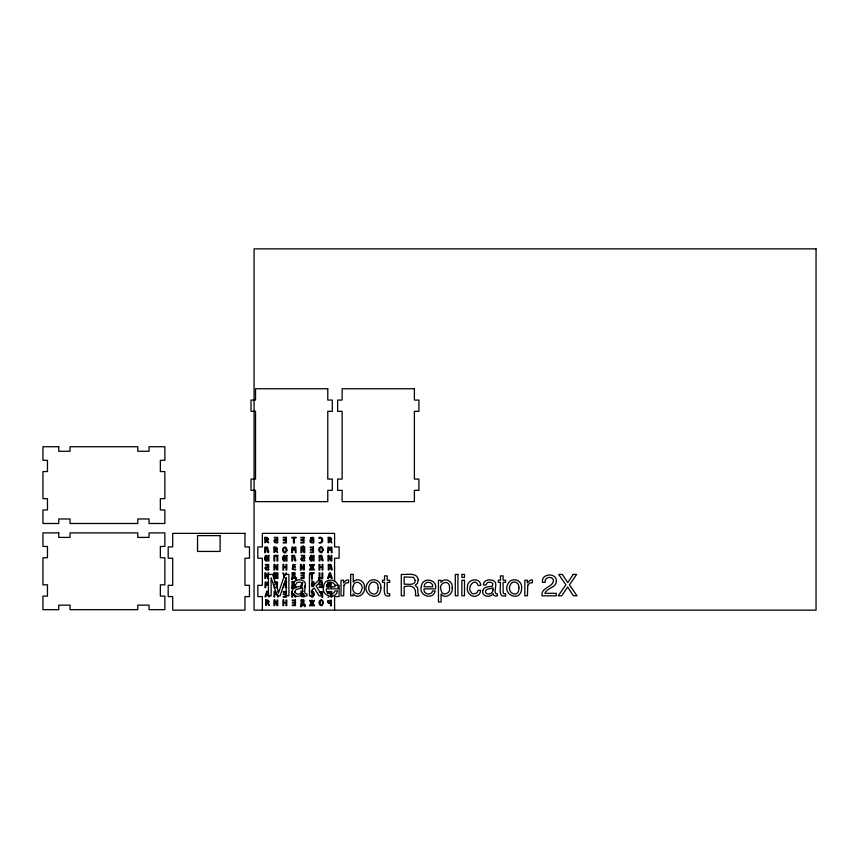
<?xml version="1.0" encoding="UTF-8"?>
<svg xmlns="http://www.w3.org/2000/svg" width="859" height="859" viewBox="0 0 859 859"><rect width="100%" height="100%" fill="white"/><g stroke="black" fill="none" stroke-linecap="round" stroke-linejoin="round"><path stroke-width="1.29" d="M328.074 581.951L328.063 583.852L328.836 583.83L329.212 582.585L331.413 583.508L329.695 581.951M296.054 587.717L294.991 584.549M301.896 585.505L302.132 584.754L301.326 584.754L300.467 587.406M302.84 582.509L302.368 584.013L301.573 584.013M301.294 587.406L301.681 586.182M268.47 582.789L267.536 585.011L266.741 585.011L265.818 582.789L265.656 587.61L264.916 587.61L265.184 582.026L266.107 582.026L267.138 584.195L268.126 582.026M312.042 583.97L313.03 581.79L313.932 581.79L314.093 585.151M286.348 574.231L286.369 572.867L284.909 575.39L282.955 572.867L284.619 577.527M319.161 592.431L322.63 591.54L322.63 593.107L321.717 592.173L319.902 592.71M311.194 592.399L311.742 591.336L311.162 591.497M301.681 593.698L303.56 593.558M304.322 594.9L303.367 594.181L300.736 594.46M292.554 591.54L291.867 591.572L291.867 597.123L292.511 597.123L292.629 593.204M268.652 578.461L267.933 578.461L265.624 574.241L265.624 578.461L264.862 578.461L264.862 572.867L265.581 572.867L267.901 577.098L267.901 572.867L268.652 572.867L268.652 575.111M274.257 581.897L277.436 581.897L277.436 587.492L274.257 587.492L274.257 586.837M286.766 581.897L286.015 581.897L286.015 584.27L283.663 584.27M320.214 581.897L322.329 581.897L322.329 587.492L319.151 587.492L319.151 586.837L321.567 586.837L321.567 584.915L319.247 584.915L319.247 584.27L321.567 584.27L321.567 582.542L319.151 582.542L319.151 581.897M274.257 582.542L276.673 582.542L276.673 584.27M311.634 584.786L312.429 584.786L313.374 582.563L313.449 586.246M334.591 585.301L339.112 585.301L339.112 596.586L334.591 596.586L334.591 610.137M304.397 587.406L305.181 587.406L304.601 585.634M282.901 587.492L283.663 587.492L283.663 584.925L286.015 584.925L286.015 587.492L286.766 587.492M303.141 591.26L300.972 591.26L300.972 591.883L302.83 591.894M328.761 592.216L331.059 592.216L331.059 597.123L331.81 597.123L331.81 591.54L328.009 591.54L328.009 593.773M268.803 594.16L268.04 594.16L268.276 594.911L266.387 594.911L266.623 594.16L265.818 594.16L264.948 596.801L265.785 596.801L266.172 595.588L268.491 595.588L268.888 596.801L269.672 596.801M276.555 594.321L275.76 594.321L274.837 592.098L274.676 596.93L273.935 596.93L274.204 591.336L275.127 591.336L276.158 593.505M278.327 596.93L277.607 596.93L277.543 594.643M328.009 597.123L328.761 597.123M320.965 594.46L322.63 593.923L322.63 597.295L321.889 597.295L321.717 595.126M294.766 581.854L294.057 581.779L294.111 583.583M295.346 587.781L292.608 587.32L292.146 588.533L291.502 588.426L292.06 584.474L292.822 584.474L292.822 586.676L294.143 586.676L294.175 584.303M311.033 595.706L312.01 597.059L310.11 595.416M330.694 586.976L329.427 585.226L328.836 586.858M331.66 587.535L330.822 585.333L331.338 584.131L328.063 584.238L328.063 587.438M294.895 595.062L295.861 596.64L295.41 597.145L294.508 596.414L293.95 593.762M294.497 591.54L294.605 592.205M278.048 591.336L278.166 593.569M334.591 581.436L334.591 558.21L339.112 558.21L339.112 546.925L334.591 546.925L334.591 533.375L262.349 533.375L262.349 546.925L257.829 546.925L257.829 558.21L262.349 558.21L262.349 585.301L257.829 585.301L257.829 596.586L262.349 596.586L262.349 610.137M276.673 584.915L276.673 586.837M274.354 584.27L274.354 584.915M286.197 577.774L286.144 595.802L288.892 595.802L288.892 574.435L284.791 574.435L278.692 592.495L272.55 574.435L268.405 574.435L268.405 595.802L271.176 595.802L271.1 577.774L277.242 595.802L280.098 595.802L286.197 577.774M321.996 539.892L321.556 541.793L318.957 542.738C323.983 545.1 323.875 535.286 318.957 537.551L318.957 538.271L321.266 538.26L321.996 539.892M264.937 537.347L264.937 539.055L266.075 537.992L268.276 538.915L267.203 537.466L264.937 537.347M265.667 599.904L265.656 601.611L266.805 600.548L269.007 601.472L267.922 600.022L265.667 599.904M268.878 555.419L268.867 561.013L268.105 561.013L268.072 558.447L266.494 561.034L266.677 557.845L268.158 557.674L268.18 555.419L268.878 555.419M274.01 547.054L274 548.761L275.148 547.698L277.35 548.611L276.265 547.172L274.01 547.054M328.235 537.347L328.235 539.259L328.997 539.237L329.373 537.992L331.574 538.915L330.5 537.466L328.235 537.347M286.949 555.419L286.938 561.034L286.176 561.034L286.144 558.479L284.565 561.056L284.748 557.878L286.23 557.706L286.251 555.419L286.949 555.419M292.071 581.736L292.06 583.476L292.822 583.712L293.617 581.736L292.071 581.736M292.189 572.867L292.167 574.617L292.93 574.843L293.724 572.867L292.189 572.867M301.122 599.99L301.112 601.74L301.863 601.966L302.658 599.99L301.122 599.99M313.342 555.419L313.331 557.652L311.849 557.824L311.667 561.002L313.245 558.425L313.277 560.981L314.04 560.981L314.04 555.419L313.342 555.419M264.593 557.674L265.291 558.243L265.656 555.386L264.593 557.674M282.665 557.706L283.363 558.264L283.728 555.419L282.665 557.706M309.766 557.652L310.464 558.21L310.829 555.365L309.766 557.652M285.059 547.194L286.187 549.889L286.96 549.62L286.272 547.817L285.059 547.194M296.194 578.01L296.054 579.675L294.927 578.461L292.715 578.461L292.264 579.675L291.609 579.557L292.167 575.616L292.93 575.616L292.93 577.817L294.68 577.355L294.283 575.444L296.194 578.01M305.128 605.133L304.988 606.798L303.861 605.584L301.649 605.584L301.198 606.798L300.543 606.679L301.112 602.739L301.863 602.739L301.863 604.94L303.614 604.478L303.227 602.567L305.128 605.133M313.696 541.589L313.664 542.942L311.516 542.877L310.142 541.879L312.493 542.297L313.696 541.589M312.354 591.336L313.481 594.031L314.254 593.762L313.578 591.969L312.354 591.336M321.266 546.99L322.393 549.696L323.167 549.416L322.49 547.623L321.266 546.99M321.491 599.979L322.619 602.674L323.403 602.406L322.716 600.602L321.491 599.979M292.532 549.159L292.425 552.648L291.684 552.648L291.953 547.054L292.876 547.054L293.907 549.223L294.895 547.054L295.797 547.054L296.076 552.648L295.356 552.648L295.238 547.817L294.304 550.039L293.51 550.039L292.586 547.817L292.532 549.159M328.567 549.159L328.46 552.648L327.719 552.648L327.988 547.054L328.911 547.054L329.942 549.223L330.93 547.054L331.832 547.054L332.1 552.648L331.391 552.648L331.273 547.817L330.339 550.039L329.545 550.039L328.61 547.817L328.567 549.159M295.324 566.854L292.822 568.411L293.746 569.431L295.743 569.163L295.292 570L292.296 569.313L292.887 564.61L295.603 564.642L293.005 565.963L295.324 566.854M265.699 542.265L264.937 542.845L264.937 539.645L268.212 539.538L267.697 540.74L268.523 542.942L266.29 540.633L265.699 542.265M266.43 604.811L265.656 605.391L265.656 602.202L268.931 602.095L268.416 603.297L269.254 605.498L267.02 603.179L266.43 604.811M274.773 551.961L274 552.541L274 549.352L277.285 549.234L276.759 550.436L277.597 552.648L275.363 550.329L274.773 551.961M328.997 542.265L328.235 542.845L328.235 539.645L331.51 539.538L330.994 540.74L331.821 542.942L329.588 540.633L328.997 542.265M283.47 549.47L282.675 549.771L282.976 548.246L284.436 547.194L283.47 549.47M319.677 549.277L318.882 549.567L319.194 548.053L320.654 547L319.677 549.277M319.902 602.256L319.108 602.556L319.419 601.032L320.879 599.979L319.902 602.256M449.493 587.921C451.061 593.698 441.88 596.747 441.107 590.23C437.693 582.348 450.352 578.783 449.493 587.921M353.178 586.429C350.461 592.474 360.039 597.456 361.467 590.337C365.096 583.497 354.273 578.418 353.178 586.429M364.409 587.717C365.633 593.902 357.183 599.743 353.103 593.805L353.103 595.802L350.687 595.802L350.687 574.36L353.232 574.36L353.232 582.112C357.204 576.829 365.633 581.532 364.409 587.717M380.913 587.685C380.805 603.984 358.718 594.095 368.393 582.101A6.432 6.432 0 0 1 372.151 579.922C376.843 578.741 381.439 582.907 380.913 587.685M467.521 586.504C465.836 592.356 471.892 598.723 477.625 595.448A5.347 5.347 0 0 0 479.977 592.968L480.739 590.283L478.195 590.283L476.874 593.011L473.309 593.913A3.211 3.211 0 0 1 471.183 592.409C466.351 587.116 475.295 576.926 478.195 585.462L480.739 585.462C480.632 577.119 467.275 578.665 467.521 586.504M521.66 587.685C521.542 603.984 499.466 594.095 509.129 582.101A6.432 6.432 0 0 1 512.887 579.922C517.58 578.741 522.175 582.907 521.66 587.685M323.66 586.525C320.514 595.716 335.504 600.634 337.544 590.917L334.967 590.917C333.7 596.092 325.282 594.374 326.345 588.844L337.759 588.844C340.261 578.945 324.272 576.582 323.66 586.525M421.35 586.525C418.204 595.716 433.194 600.634 435.223 590.917L432.657 590.917C431.39 596.092 422.961 594.374 424.024 588.844L435.449 588.844C437.95 578.945 421.962 576.582 421.35 586.525M452.178 587.674C453.541 593.805 445.392 599.722 441.075 594.052L441.075 602.009L438.455 602.009L438.455 580.297L441 580.297L441 582.359C444.79 576.786 453.327 581.5 452.178 587.674M415.273 580.469C415.327 585.999 407.391 583.83 404.17 584.217L404.17 576.915L413.608 577.355L415.273 580.469M292.307 590.691C291.083 596.683 299.888 598.132 302.733 593.73L303.184 595.169L305.149 596.135L306.953 595.878L306.953 593.934C301.692 594.009 307.651 584.528 304.269 581.489C300.854 578.558 292.833 579.374 293.016 584.979L295.464 584.979L297.246 582.327L300.564 582.209L302.443 583.444L302.046 586.117C298.803 586.976 293.177 586.332 292.307 590.691M482.715 590.691C481.502 596.683 490.296 598.132 493.152 593.73L493.603 595.169L495.557 596.135L497.361 595.878L497.361 593.934C492.11 594.009 498.07 584.528 494.677 581.489C491.262 578.558 483.241 579.374 483.434 584.979L485.872 584.979L487.654 582.327L490.983 582.209L492.851 583.444L492.465 586.117C489.222 586.976 483.585 586.332 482.715 590.691M265.56 551.392L265.452 552.648L264.797 552.648L264.797 547.097L267.428 547.054L268.803 552.165L268.352 552.659L267.439 551.929L266.719 547.709L265.56 547.849L265.56 551.392M292.629 559.746L292.511 561.002L291.867 561.002L291.867 555.451L294.497 555.419L295.861 560.519L295.41 561.013L294.508 560.293L293.789 556.074L292.629 556.213L292.629 559.746M319.913 559.746L319.806 561.002L319.151 561.002L319.151 555.451L321.781 555.419L323.156 560.519L322.705 561.013L321.792 560.293L321.073 556.074L319.913 556.213L319.913 559.746M329.04 568.787L328.933 570.043L328.288 570.043L328.288 564.492L330.908 564.449L332.283 569.56L331.832 570.054L330.919 569.324L330.2 565.115L329.04 565.243L329.04 568.787M556.374 581.135C556.342 587.932 546.818 587.663 544.896 593.322L556.278 593.322L556.278 595.802L541.975 595.802C540.869 587.502 551.843 587.663 553.486 581.253C553.583 575.337 543.93 576.636 545.143 582.359L542.48 582.359C541.02 573.286 556.535 572.223 556.374 581.135M286.949 550.49L285.338 552.874L286.165 550.49L286.949 550.49M314.254 594.632L312.644 597.016L313.471 594.632L314.254 594.632M323.167 550.286L321.556 552.681L322.383 550.286L323.167 550.286M323.392 603.276L321.781 605.659L322.608 603.276L323.392 603.276M378.185 587.76C378.422 599.55 364.13 592.635 370.186 583.884A3.565 3.565 0 0 1 372.559 582.166C375.963 581.199 378.615 584.528 378.185 587.76M518.922 587.76C519.169 599.55 504.877 592.635 510.922 583.884A3.565 3.565 0 0 1 513.295 582.166C516.699 581.199 519.362 584.528 518.922 587.76M418.215 580.19L417.42 583.336L415.198 585.301L417.571 587.728L418.097 594.009L419.02 595.802L415.477 595.802C416.422 587.449 412.599 584.754 404.17 586.633L404.17 595.802L401.282 595.802L401.282 574.435C406.328 574.918 417.904 571.847 418.215 580.19M302.604 589.983C302.819 593.548 297.16 595.652 295.163 592.667C293.961 588.039 300.092 589.263 302.604 587.867L302.604 589.983M493.012 589.983C493.227 593.548 487.579 595.652 485.571 592.667C484.379 588.039 490.5 589.263 493.012 587.867L493.012 589.983M343.933 585.28L343.664 595.802L341.044 595.802L341.044 580.222L343.536 580.222L343.536 582.917L346.317 580.158L348.625 579.943L348.625 582.713L346.016 582.95L343.933 585.28M527.727 585.28L527.458 595.802L524.838 595.802L524.838 580.222L527.329 580.222L527.329 582.917L530.11 580.158L532.419 579.943L532.419 582.713L529.81 582.95L527.727 585.28M326.774 584.936L326.42 586.772L335.074 586.772C335.579 581.93 328.278 580.383 326.774 584.936M424.464 584.936L424.099 586.772L432.753 586.772C433.269 581.93 425.967 580.383 424.464 584.936M327.848 600.956L327.666 601.772L329.749 600.688L331.316 601.633L331.316 600.054L327.848 600.956M267.332 591.915L266.859 593.408L266.065 593.408L266.784 591.217L267.825 591.217L268.556 593.408L267.804 593.408L267.332 591.915M329.222 575.809L328.986 576.561L330.865 576.561L330.64 575.809L331.391 575.809L332.272 578.461L331.477 578.461L331.091 577.237L328.761 577.237L328.374 578.461L327.547 578.461L328.417 575.809L329.222 575.809M329.931 573.576L329.459 575.068L328.653 575.068L329.373 572.867L330.414 572.867L331.144 575.068L330.404 575.068L329.931 573.576M311.065 540.73L310.035 541.267L310.335 539.269L311.022 538.818L312.504 539.742L312.944 538.711L313.696 538.808L313.696 541.041L312.762 540.375L311.065 540.73M277.715 542.362L277.468 542.942L274.987 542.727L273.967 541.191L277.715 542.362M268.738 569.474L268.491 570.054L266 569.839L264.991 568.304L268.738 569.474M304.666 560.401L304.419 560.991L301.938 560.777L300.918 559.241L304.666 560.401M304.322 596.264L304.075 596.844L301.584 596.64L300.575 595.094L304.322 596.264M311.602 567.165L310.282 570.032L309.476 570.032L310.861 567.133L309.562 564.449L311.602 566.532L311.602 564.449L312.3 564.449L312.3 566.5L314.34 564.449L313.02 567.155L314.394 570.032L313.61 570.032L312.3 567.165L312.3 570.032L311.602 570.032L311.602 567.165M311.71 602.943L310.4 605.82L309.594 605.82L310.969 602.921L309.669 600.226L311.71 602.309L311.71 600.226L312.408 600.226L312.408 602.288L314.448 600.226L313.127 602.932L314.501 605.82L313.718 605.82L312.408 602.954L312.408 605.82L311.71 605.82L311.71 602.943M330.575 602.449L328.857 602.986L327.773 602.384L330.404 603.641L330.586 605.82L331.316 605.82L331.316 602.449L330.575 602.449M573.189 574.435L567.778 582.606L562.323 574.435L558.704 574.435L565.877 584.85L558.221 595.802L561.711 595.802L567.638 587.019L573.393 595.802L576.99 595.802L569.463 584.85L576.636 574.435L573.189 574.435M274.504 540.107L274.128 540.547L276.759 540.279L277.715 540.998L277.629 537.347L274.365 537.347L274.365 537.981L276.942 537.992L276.963 539.645L274.504 540.107M265.517 567.219L265.152 567.659L267.783 567.391L268.738 568.11L268.642 564.46L265.377 564.46L265.377 565.082L267.965 565.104L267.976 566.757L265.517 567.219M301.455 558.146L301.079 558.597L303.71 558.318L304.666 559.037L304.58 555.397L301.316 555.397L301.316 556.02L303.893 556.041L303.914 557.695L301.455 558.146M318.689 580.222L311.967 586.837L311.967 574.435L309.455 574.435L309.455 595.802L311.967 595.802L311.967 589.95L314.169 587.943L319.022 595.802L322.372 595.802L316.069 586.053L322.039 580.222L318.689 580.222M310.861 537.594L310.4 538.024L313.696 538.292L313.041 537.347L310.861 537.594M389.685 595.802C381.74 598.1 384.95 586.321 384.553 582.359L382.448 582.359L382.448 580.222L384.553 580.222L384.553 575.874L387.194 575.874L387.194 580.222L389.685 580.222L389.685 582.359L387.194 582.359L387.194 592.527L387.753 593.623L389.685 593.73L389.685 595.802M505.586 595.802C497.64 598.1 500.84 586.321 500.453 582.359L498.338 582.359L498.338 580.222L500.453 580.222L500.453 575.874L503.095 575.874L503.095 580.222L505.586 580.222L505.586 582.359L503.095 582.359L503.095 592.527L503.653 593.623L505.586 593.73L505.586 595.802M319.108 577.785L318.646 579.675L319.323 579.675L319.323 578.461L322.748 578.461L322.748 572.867L321.985 572.867L321.985 577.806L319.87 577.806L319.87 572.867L319.108 572.867L319.108 577.785M265.302 558.876L264.604 558.898L264.69 559.681L265.807 561.099L265.302 558.876M283.373 558.898L282.675 558.919L282.751 559.714L283.878 561.12L283.373 558.898M310.475 558.844L309.777 558.865L309.852 559.66L310.979 561.067L310.475 558.844M816.05 248.863L254.071 248.863L254.071 610.137L816.05 610.137L816.05 248.863M327.773 388.762L255.531 388.762L255.531 400.058L251.021 400.058L251.021 411.343L255.531 411.343L255.531 479.075L251.021 479.075L251.021 490.36L255.531 490.36L255.531 501.645L327.773 501.645L327.773 490.36L332.293 490.36L332.293 479.075L327.773 479.075L327.773 411.343L332.293 411.343L332.293 400.058L327.773 400.058L327.773 388.762M414.392 388.762L342.14 388.762L342.14 400.058L337.63 400.058L337.63 411.343L342.14 411.343L342.14 479.075L337.63 479.075L337.63 490.36L342.14 490.36L342.14 501.645L414.392 501.645L414.392 490.36L418.902 490.36L418.902 479.075L414.392 479.075L414.392 411.343L418.902 411.343L418.902 400.058L414.392 400.058L414.392 388.762M58.756 446.734L42.95 446.734L42.95 460.284L47.47 460.284L47.47 471.57L42.95 471.57L42.95 498.66L47.47 498.66L47.47 509.945L42.95 509.945L42.95 523.496L58.756 523.496L58.756 518.976L70.041 518.976L70.041 523.496L137.773 523.496L137.773 518.976L149.058 518.976L149.058 523.496L164.864 523.496L164.864 509.945L160.354 509.945L160.354 498.66L164.864 498.66L164.864 471.57L160.354 471.57L160.354 460.284L164.864 460.284L164.864 446.734L149.058 446.734L149.058 451.254L137.773 451.254L137.773 446.734L70.041 446.734L70.041 451.254L58.756 451.254L58.756 446.734M58.756 532.902L42.95 532.902L42.95 546.442L47.47 546.442L47.47 557.738L42.95 557.738L42.95 584.829L47.47 584.829L47.47 596.114L42.95 596.114L42.95 609.665L58.756 609.665L58.756 605.144L70.041 605.144L70.041 609.665L137.773 609.665L137.773 605.144L149.058 605.144L149.058 609.665L164.864 609.665L164.864 596.114L160.354 596.114L160.354 584.829L164.864 584.829L164.864 557.738L160.354 557.738L160.354 546.442L164.864 546.442L164.864 532.902L149.058 532.902L149.058 537.412L137.773 537.412L137.773 532.902L70.041 532.902L70.041 537.412L58.756 537.412L58.756 532.902M244.955 533.375L172.702 533.375L172.702 546.925L168.192 546.925L168.192 558.21L172.702 558.21L172.702 585.301L168.192 585.301L168.192 596.586L172.702 596.586L172.702 610.137L244.955 610.137L244.955 596.586L249.464 596.586L249.464 585.301L244.955 585.301L244.955 558.21L249.464 558.21L249.464 546.925L244.955 546.925L244.955 533.375M220.119 535.629L197.538 535.629L197.538 551.435L220.119 551.435L220.119 535.629M286.401 537.347L283.223 537.347L283.223 537.992L285.639 537.992L285.639 539.731L283.32 539.731L283.32 540.365L285.639 540.365L285.639 542.297L283.223 542.297L283.223 542.942L286.401 542.942L286.401 537.347M295.915 537.347L291.835 537.347L291.835 538.002L293.488 538.002L293.488 542.942L294.261 542.942L294.261 538.002L295.915 538.002L295.915 537.347M304.011 537.347L300.843 537.347L300.843 537.992L303.248 537.992L303.248 539.731L300.929 539.731L300.929 540.365L303.248 540.365L303.248 542.297L300.843 542.297L300.843 542.942L304.011 542.942L304.011 537.347M303.592 546.249L302.014 546.249L302.014 547.022L303.592 547.022L303.592 546.249M301.627 547.054L300.908 547.054L300.908 552.648L301.67 552.648L301.67 548.418L303.968 552.648L304.698 552.648L304.698 547.054L303.936 547.054L303.936 551.274L301.627 547.054M313.438 547.054L310.271 547.054L310.271 547.698L312.676 547.698L312.676 549.427L310.357 549.427L310.357 550.071L312.676 550.071L312.676 551.993L310.271 551.993L310.271 552.648L313.438 552.648L313.438 547.054M319.666 550.007L318.872 550.007L319.29 551.703L320.922 552.713L319.666 550.007M283.449 550.2L282.654 550.2L283.083 551.897L284.716 552.917L283.449 550.2M277.747 555.419L273.935 555.419L273.935 561.002L274.697 561.002L274.697 556.095L276.985 556.095L276.985 561.002L277.747 561.002L277.747 555.419M328.739 555.419L328.009 555.419L328.009 561.002L328.772 561.002L328.772 556.782L331.08 561.002L331.81 561.002L331.81 555.419L331.048 555.419L331.048 559.639L328.739 555.419M267.342 557.029L266.623 557.029L266.322 555.408L267.342 557.029M285.403 557.061L284.694 557.061L284.393 555.44L285.403 557.061M312.515 557.008L311.796 557.008L311.495 555.386L312.515 557.008M274.665 564.449L273.946 564.449L273.946 570.032L274.708 570.032L274.708 565.813L277.017 570.032L277.736 570.032L277.736 564.449L276.985 564.449L276.985 568.669L274.665 564.449M283.685 564.449L282.933 564.449L282.933 570.032L283.685 570.032L283.685 567.466L286.036 567.466L286.036 570.032L286.799 570.032L286.799 564.449L286.036 564.449L286.036 566.811L283.685 566.811L283.685 564.449M301.155 564.449L300.435 564.449L300.435 570.032L301.198 570.032L301.198 565.813L303.506 570.032L304.226 570.032L304.226 564.449L303.463 564.449L303.463 568.669L301.155 564.449M319.784 564.449L319.022 564.449L319.022 570.032L319.784 570.032L319.784 567.466L322.125 567.466L322.125 570.032L322.887 570.032L322.887 564.449L322.125 564.449L322.125 566.811L319.784 566.811L319.784 564.449M274.493 572.867L273.796 572.867L273.796 578.461L277.887 578.461L277.887 572.867L277.189 572.867L277.189 577.849L276.19 577.849L276.19 572.867L275.503 572.867L275.503 577.849L274.493 577.849L274.493 572.867M304.107 572.867L300.929 572.867L300.929 573.511L303.345 573.511L303.345 575.24L301.026 575.24L301.026 575.884L303.345 575.884L303.345 577.806L300.929 577.806L300.929 578.461L304.107 578.461L304.107 572.867M313.922 572.867L309.841 572.867L309.841 573.522L311.495 573.522L311.495 578.461L312.268 578.461L312.268 573.522L313.922 573.522L313.922 572.867M457.922 574.435L455.302 574.435L455.302 595.802L457.922 595.802L457.922 574.435M464.504 574.435L461.841 574.435L461.841 577.398L464.504 577.398L464.504 574.435M464.504 580.297L461.841 580.297L461.841 595.802L464.504 595.802L464.504 580.297M286.412 591.54L283.245 591.54L283.245 592.173L285.65 592.173L285.65 593.913L283.33 593.913L283.33 594.557L285.65 594.557L285.65 596.479L283.245 596.479L283.245 597.123L286.412 597.123L286.412 591.54M274.665 600.001L273.946 600.001L273.946 605.595L274.708 605.595L274.708 601.364L277.017 605.595L277.736 605.595L277.736 600.001L276.985 600.001L276.985 604.231L274.665 600.001M283.674 600.001L282.922 600.001L282.922 605.595L283.674 605.595L283.674 603.029L286.026 603.029L286.026 605.595L286.788 605.595L286.788 600.001L286.026 600.001L286.026 602.363L283.674 602.363L283.674 600.001M295.464 600.001L292.285 600.001L292.285 600.645L294.701 600.645L294.701 602.374L292.382 602.374L292.382 603.018L294.701 603.018L294.701 604.94L292.285 604.94L292.285 605.595L295.464 605.595L295.464 600.001M319.892 602.997L319.097 602.997L319.516 604.682L321.159 605.702L319.892 602.997M294.873 572.996L294.165 572.921L294.229 574.725L295.013 575.015L294.873 572.996M303.807 600.119L303.098 600.044L303.163 601.848L303.946 602.138L303.807 600.119"/></g></svg>
